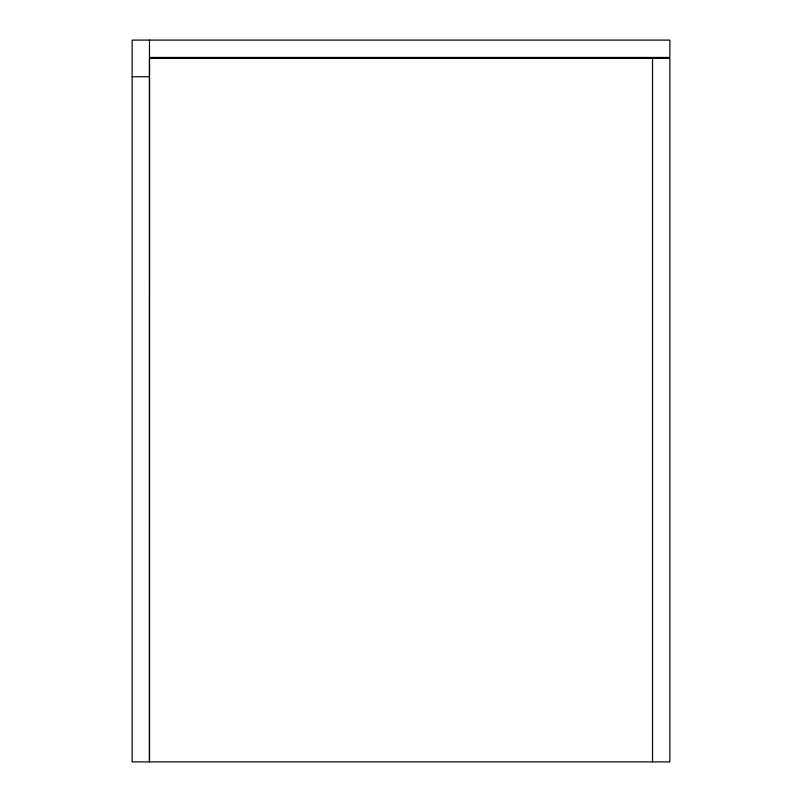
<?xml version="1.0" encoding="UTF-8"?>
<svg xmlns="http://www.w3.org/2000/svg" width="802" height="802" viewBox="0 0 802 802"><rect width="100%" height="100%" fill="white"/><g stroke="black" fill="none" stroke-linecap="round" stroke-linejoin="round"><path stroke-width="1.2" d="M149.483 57.443L669.87 57.443L669.87 40.1L132.13 40.1L132.13 761.9L669.87 761.9L669.87 58.406L149.483 58.406L149.473 761.9L149.483 40.1M132.13 76.721L149.483 76.721M652.517 58.406L652.517 761.9"/></g></svg>
